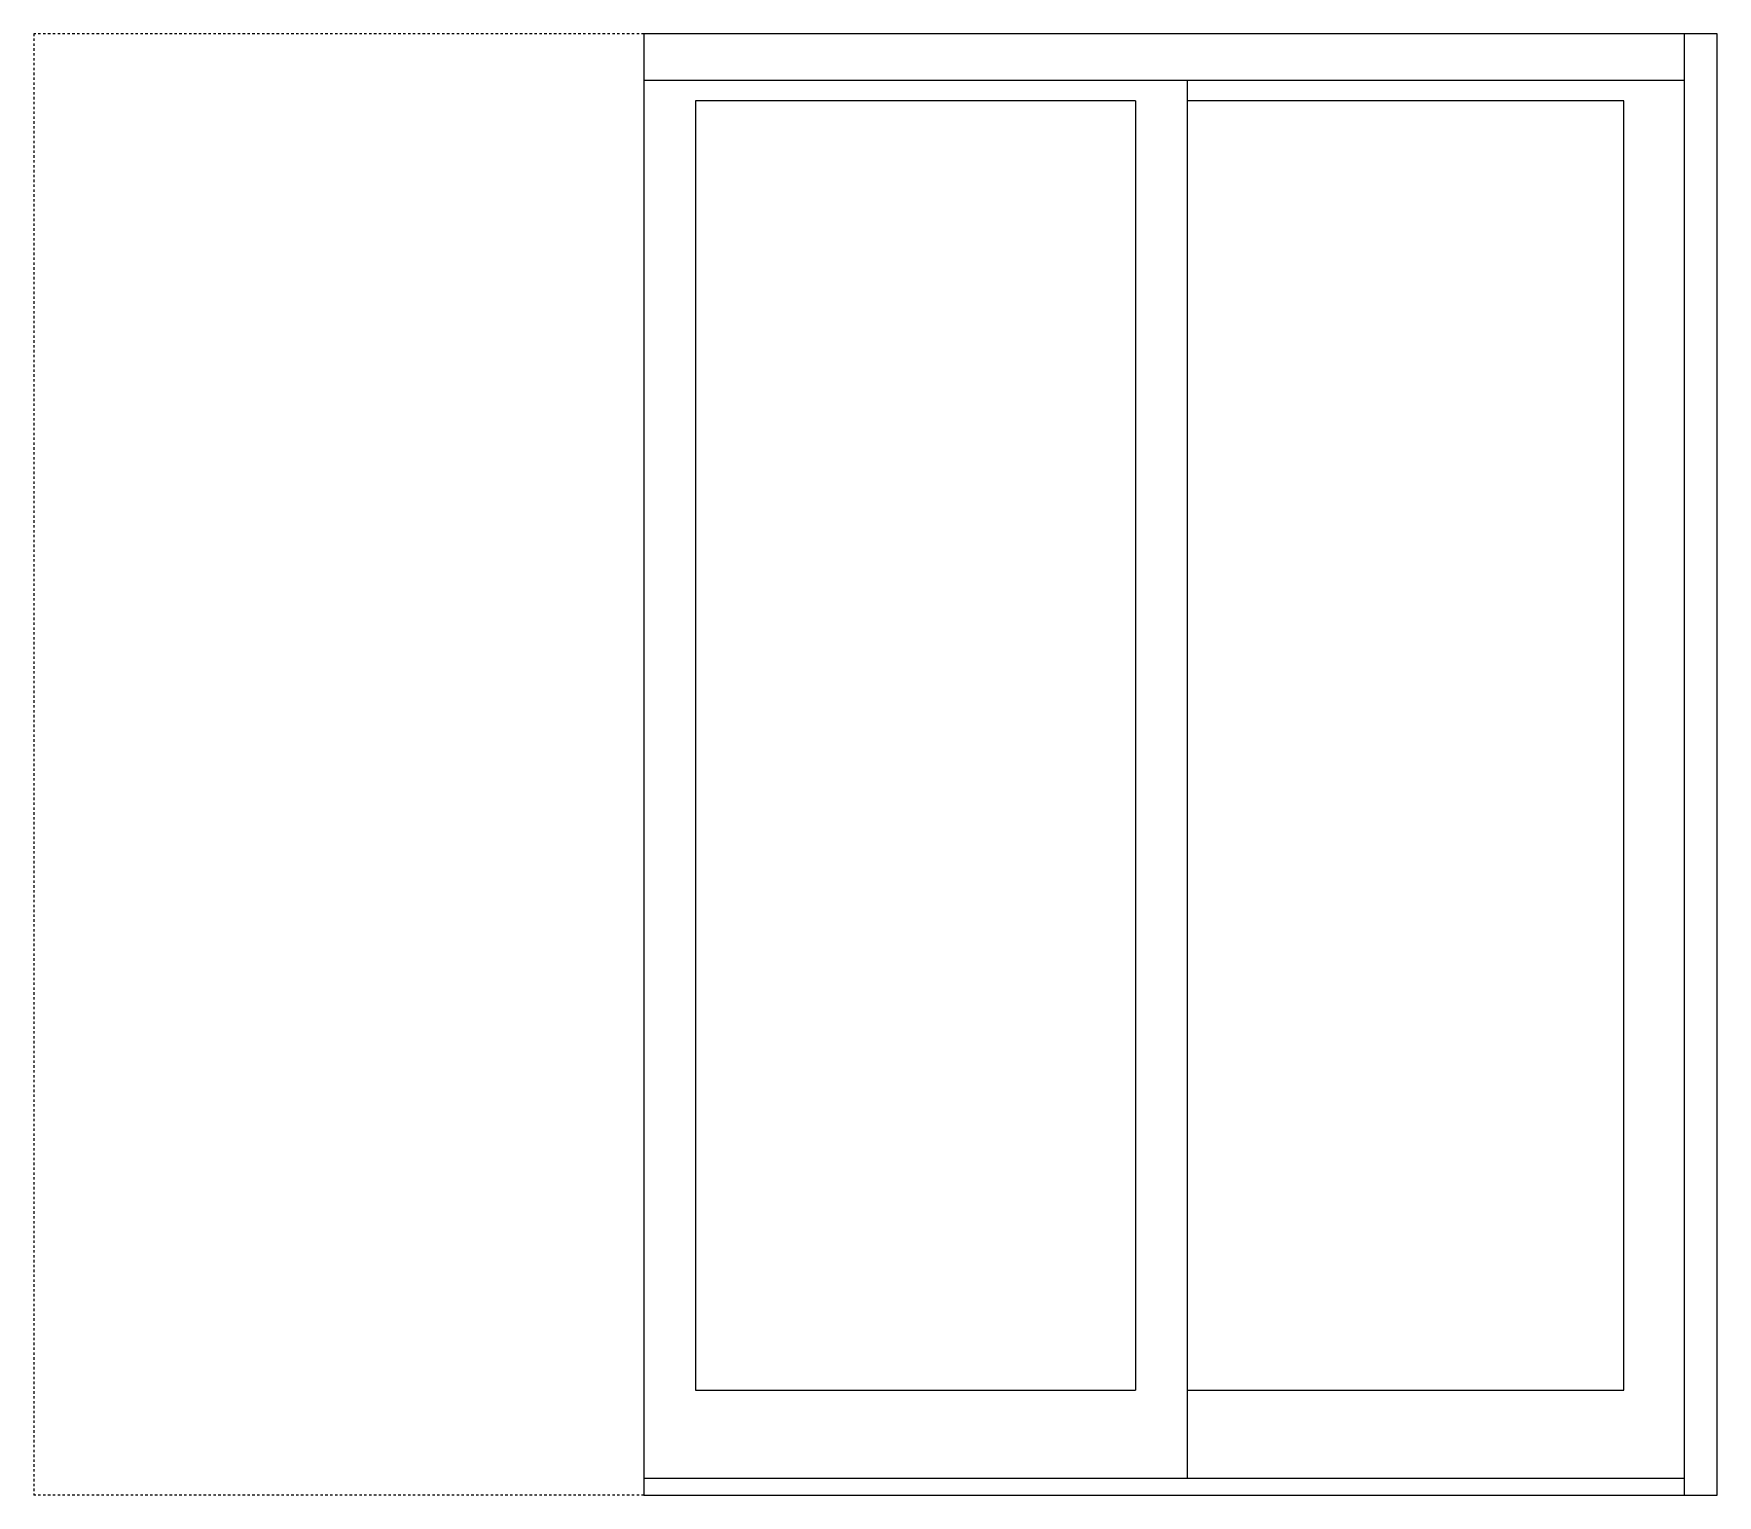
# Model space of a CAD drawing. Extents: x -91 to 134, y -79 to 25.
# Drawn here: x -90.5 to -21.3, y -79.4 to -19.3 of the extents above; entities that cross this region are included whole.
import ezdxf

# ---------------------------------------------------------------- set-up
doc = ezdxf.new("R2010")
doc.units = 0
doc.header["$LTSCALE"] = 0.25
doc.header["$MEASUREMENT"] = 0
doc.linetypes.add('HIDDEN', pattern=[0.375, 0.25, -0.125])
doc.layers.get('0').update_dxf_attribs({"linetype": 'CONTINUOUS'})

msp = doc.modelspace()

# ---------------------------------------------------------------- linework, layer by layer
at = {"color": 1, "linetype": 'HIDDEN'}
for p, q in [((-65.449, -19.327), (-90.536, -19.327)), ((-90.536, -19.327), (-90.536, -79.402)), ((-65.449, -79.402), (-90.536, -79.402))]:
    msp.add_line(p, q, dxfattribs=at)
at = {"color": 1}
for p, q in [((-21.33, -19.327), (-65.449, -19.327)), ((-65.449, -19.327), (-65.449, -79.402)), ((-22.675, -79.402), (-22.675, -19.327)), ((-21.33, -79.402), (-21.33, -19.327)), ((-22.675, -21.253), (-65.449, -21.253)), ((-65.449, -78.691), (-22.675, -78.691)), ((-65.449, -79.402), (-21.33, -79.402))]:
    msp.add_line(p, q, dxfattribs=at)
at = {"color": 5}
for p, q in [((-43.125, -21.253), (-43.125, -78.691)), ((-45.24, -22.09), (-63.334, -22.09)), ((-63.334, -22.09), (-63.334, -75.076)), ((-45.24, -22.09), (-45.24, -75.076)), ((-25.175, -22.09), (-43.125, -22.09)), ((-25.175, -75.076), (-25.175, -22.09)), ((-63.334, -75.076), (-45.24, -75.076)), ((-43.125, -75.076), (-25.175, -75.076))]:
    msp.add_line(p, q, dxfattribs=at)

doc.saveas('drawing.dxf')
